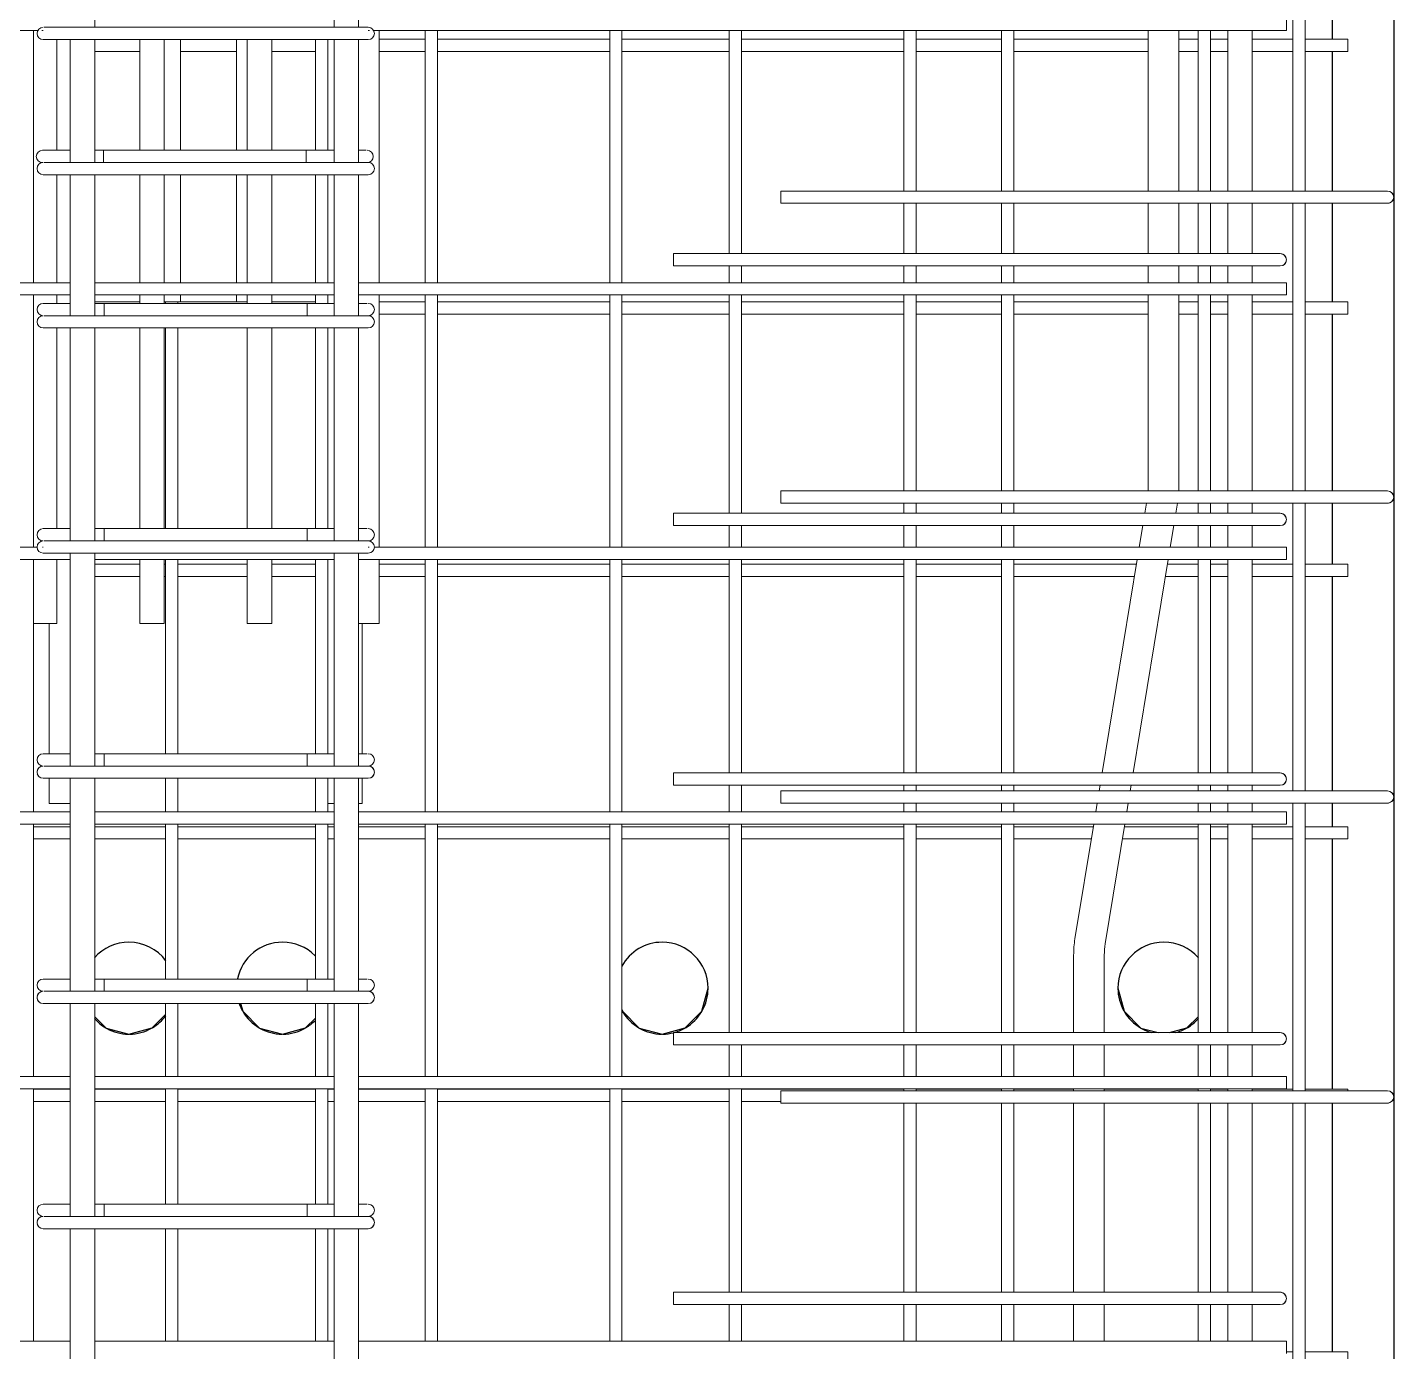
# Model space of a CAD drawing. Header units: millimetres. Extents: x 12983 to 23528, y -2876 to 5855.
# Drawn here: x 17398 to 18290, y -482 to 382 of the extents above; entities that cross this region are included whole.
import ezdxf

# ---------------------------------------------------------------- set-up
doc = ezdxf.new("R2010")
doc.units = ezdxf.units.MM
doc.layers.add('A-WALL', color=113, linetype='Continuous', lineweight=25)
doc.layers.add('S-RBAR', color=171, linetype='Continuous', lineweight=18)

msp = doc.modelspace()

# ---------------------------------------------------------------- linework, layer by layer
at = {"layer": 'A-WALL'}
for p, q in [((18290.0695, 620), (18290.0695, -645)), ((18250.0695, 374.44828), (18250.0695, 463.2)), ((18250.0695, 275.4), (18250.0695, 366.44828)), ((18250.0695, 203.10345), (18250.0695, 267.4)), ((18250.0695, 79.6), (18250.0695, 195.10345)), ((18250.0695, 31.75862), (18250.0695, 71.6)), ((18250.0695, -116.2), (18250.0695, 23.75862)), ((18250.0695, -139.58621), (18250.0695, -124.2)), ((18250.0695, -310.93103), (18250.0695, -147.58621)), ((18250.0695, -482.27586), (18250.0695, -320))]:
    msp.add_line(p, q, dxfattribs=at)
at = {"layer": 'A-WALL', "flags": 128}
for points in [[(17812.5695, -275), (17827.604, -270.96081), (17838.59003, -259.93091), (17842.5695, -245)], [(18110.0695, -245), (18114.10869, -260.03451), (18125.13859, -271.02053), (18136.30433, -273.99649)], [(17537.47183, -255), (17538.8244, -260.03451), (17549.8543, -271.02053), (17564.78521, -275)], [(17442.22635, -263.63778), (17449.63859, -271.02053), (17464.5695, -275)], [(17464.5695, -275), (17479.604, -270.96081), (17488.41506, -262.11456)], [(17564.78521, -275), (17579.81972, -270.96081), (17586.27765, -264.47709)], [(17786.33309, -259.00868), (17786.60869, -260.03451), (17797.63859, -271.02053), (17812.5695, -275)], [(18143.80473, -273.99649), (18155.104, -270.96081), (18162.44397, -263.59153)]]:
    msp.add_lwpolyline(points, dxfattribs=at)
at = {"layer": 'A-WALL'}
for centre, start, end in [((17464.5695, -245), 90, 138.55509725), ((17464.5695, -245), 36.71789587, 90), ((17564.78521, -245), 90, 168.40889008), ((17564.78521, -245), 45, 90), ((17812.5695, -245), 90, 151.27951249), ((17812.5695, -245), 0, 90), ((18140.0695, -245), 90, 180), ((18140.0695, -245), 41.34634632, 90), ((17812.5695, -245), 330.71898335, 359.57221129), ((18140.0695, -245), 180.42457698, 209.72326815), ((17564.78521, -245), 199.63433908, 209.72326815), ((17464.5695, -245), 221.44490275, 239.62313313), ((17464.5695, -245), 300.81202935, 323.28210413), ((17564.78521, -245), 210.81300667, 239.62313313), ((17564.78521, -245), 300.81202935, 315), ((17812.5695, -245), 208.72048751, 209.72326815), ((17812.5695, -245), 210.81300667, 239.62313313), ((17812.5695, -245), 300.81202935, 329.6241405), ((18140.0695, -245), 210.81300667, 239.62313313), ((18140.0695, -245), 300.81202935, 318.65365368), ((17464.5695, -245), 241.01713814, 269.26797703), ((17464.5695, -245), 270.72093746, 299.42390155), ((17564.78521, -245), 241.01713814, 269.26797703), ((17564.78521, -245), 270.72093746, 299.42390155), ((17812.5695, -245), 241.01713814, 269.26797703), ((17812.5695, -245), 270.72093746, 284.48888739), ((17812.5695, -245), 285, 299.42390155), ((18140.0695, -245), 241.01713814, 255), ((18140.0695, -245), 285, 299.42390155)]:
    msp.add_arc(centre, 30, start, end, dxfattribs=at)
at = {"layer": 'S-RBAR'}
for p, q in [((17442.22635, 382.25), (17442.22635, 462.5)), ((17598.44207, 382.25), (17598.44207, 462.5)), ((17614.44207, 382.25), (17614.44207, 462.5)), ((18224.2878, 275.4), (18224.2878, 463.2)), ((18232.2878, 275.4), (18232.2878, 463.2)), ((18220.0695, 380.24138), (18220.0695, 388.24138)), ((16204.63777, 380.24138), (17405.43944, 380.24138)), ((17402.22221, 215.51724), (17402.22221, 380.24138)), ((17407.78072, 380.24138), (17408.5695, 380.24138)), ((17408.5695, 382.25), (17408.65293, 382.25)), ((17409.25098, 382.25), (17414.42736, 382.25)), ((17414.42736, 382.25), (17428.5695, 382.25)), ((17600.78521, 382.25), (17428.5695, 382.25)), ((17600.78521, 382.25), (17620.78521, 382.25)), ((17620.78521, 380.24138), (17621.57399, 380.24138)), ((17623.91527, 380.24138), (18220.0695, 380.24138)), ((17627.78521, 380.24138), (17627.78521, 215.51724)), ((17658.00825, 215.51724), (17658.00825, 380.24138)), ((17666.00825, 215.51724), (17666.00825, 380.24138)), ((17778.33309, 215.51724), (17778.33309, 380.24138)), ((17786.33309, 215.51724), (17786.33309, 380.24138)), ((17856.35143, 234.50527), (17856.35143, 380.24138)), ((17864.35143, 234.50527), (17864.35143, 380.24138)), ((17970.38853, 275.4), (17970.38853, 380.24138)), ((17978.38853, 275.4), (17978.38853, 380.24138)), ((18034.06962, 275.4), (18034.06962, 380.24138)), ((18042.06962, 275.4), (18042.06962, 380.24138)), ((18129.79606, 275.4), (18129.79606, 380.24138)), ((18149.79606, 275.4), (18149.79606, 380.24138)), ((18162.44397, 275.4), (18162.44397, 380.24138)), ((18170.44397, 275.4), (18170.44397, 380.24138)), ((18181.81531, 275.4), (18181.81531, 380.24138)), ((18197.81531, 275.4), (18197.81531, 380.24138)), ((17408.5695, 374.25), (17413.30089, 374.25)), ((17413.19598, 374.25), (17415.77673, 374.25)), ((17415.6517, 374.25), (17428.5695, 374.25)), ((17417.5695, 374.25), (17417.5695, 302)), ((17426.22635, 294), (17426.22635, 374.25)), ((17600.78521, 374.25), (17428.5695, 374.25)), ((17442.22635, 294), (17442.22635, 374.25)), ((17442.22635, 366.44828), (17471.6414, 366.44828)), ((17471.6414, 374.25), (17471.6414, 302)), ((17487.6414, 374.25), (17487.6414, 302)), ((17498.14346, 374.25), (17498.14346, 302)), ((17498.14346, 366.44828), (17534.67397, 366.44828)), ((17534.67397, 374.25), (17534.67397, 302)), ((17541.71331, 374.25), (17541.71331, 302)), ((17557.71331, 374.25), (17557.71331, 302)), ((17557.71331, 366.44828), (17586.27765, 366.44828)), ((17586.27765, 302), (17586.27765, 374.25)), ((17594.27765, 302), (17594.27765, 374.25)), ((17598.44207, 294), (17598.44207, 374.25)), ((17600.78521, 374.25), (17620.78521, 374.25)), ((17614.44207, 294), (17614.44207, 374.25)), ((17627.78521, 374.44828), (17658.00825, 374.44828)), ((17627.78521, 366.44828), (17658.00825, 366.44828)), ((17666.00825, 374.44828), (17778.33309, 374.44828)), ((17666.00825, 366.44828), (17778.33309, 366.44828)), ((17786.33309, 374.44828), (17856.35143, 374.44828)), ((17786.33309, 366.44828), (17856.35143, 366.44828)), ((17864.35143, 374.44828), (17970.38853, 374.44828)), ((17864.35143, 366.44828), (17970.38853, 366.44828)), ((17978.38853, 374.44828), (18034.06962, 374.44828)), ((17978.38853, 366.44828), (18034.06962, 366.44828)), ((18042.06962, 374.44828), (18129.79606, 374.44828)), ((18042.06962, 366.44828), (18129.79606, 366.44828)), ((18149.79606, 374.44828), (18162.44397, 374.44828)), ((18149.79606, 366.44828), (18162.44397, 366.44828)), ((18170.44397, 374.44828), (18181.81531, 374.44828)), ((18170.44397, 366.44828), (18181.81531, 366.44828)), ((18197.81531, 374.44828), (18224.2878, 374.44828)), ((18197.81531, 366.44828), (18224.2878, 366.44828)), ((18232.2878, 374.44828), (18260.0695, 374.44828)), ((18232.2878, 366.44828), (18260.0695, 366.44828)), ((18260.0695, 366.44828), (18260.0695, 374.44828)), ((17408.0695, 302), (17413.92736, 302)), ((17426.22635, 302), (17413.92736, 302)), ((17447.86849, 302), (17442.22635, 302)), ((17447.86849, 302), (17447.86849, 294)), ((17447.86849, 302), (17580.27051, 302)), ((17598.44207, 302), (17580.27051, 302)), ((17580.27051, 302), (17580.27051, 294)), ((17614.5374, 302), (17619.38801, 302)), ((17408.0695, 294), (17408.23561, 294)), ((17408.5695, 294), (17408.65293, 294)), ((17408.5695, 286), (17413.30089, 286)), ((17409.25098, 294), (17414.42736, 294)), ((17413.19598, 286), (17415.77673, 286)), ((17414.42736, 294), (17428.5695, 294)), ((17415.6517, 286), (17428.5695, 286)), ((17417.5695, 286), (17417.5695, 215.51724)), ((17426.22635, 194), (17426.22635, 286)), ((17600.78521, 294), (17428.5695, 294)), ((17600.78521, 286), (17428.5695, 286)), ((17442.22635, 194), (17442.22635, 286)), ((17471.6414, 286), (17471.6414, 215.51724)), ((17487.6414, 286), (17487.6414, 215.51724)), ((17498.14346, 286), (17498.14346, 215.51724)), ((17534.67397, 286), (17534.67397, 215.51724)), ((17541.71331, 286), (17541.71331, 215.51724)), ((17557.71331, 286), (17557.71331, 215.51724)), ((17586.27765, 215.51724), (17586.27765, 286)), ((17594.27765, 215.51724), (17594.27765, 286)), ((17598.44207, 194), (17598.44207, 286)), ((17600.78521, 294), (17620.78521, 294)), ((17600.78521, 286), (17620.78521, 286)), ((17614.44207, 194), (17614.44207, 286)), ((17890.07154, 275.4), (18266.07154, 275.4)), ((17890.07154, 267.4), (17890.07154, 275.4)), ((18286.07154, 275.4), (18266.07154, 275.4)), ((17890.07154, 267.4), (18266.07154, 267.4)), ((17970.38853, 234.50527), (17970.38853, 267.4)), ((17978.38853, 234.50527), (17978.38853, 267.4)), ((18034.06962, 234.50527), (18034.06962, 267.4)), ((18042.06962, 234.50527), (18042.06962, 267.4)), ((18129.79606, 234.50527), (18129.79606, 267.4)), ((18149.79606, 234.50527), (18149.79606, 267.4)), ((18162.44397, 234.50527), (18162.44397, 267.4)), ((18170.44397, 234.50527), (18170.44397, 267.4)), ((18181.81531, 234.50527), (18181.81531, 267.4)), ((18197.81531, 234.50527), (18197.81531, 267.4)), ((18224.2878, 79.6), (18224.2878, 267.4)), ((18232.2878, 79.6), (18232.2878, 267.4)), ((18286.07154, 267.4), (18266.07154, 267.4)), ((18180.0695, 234.50527), (17820.0695, 234.50527)), ((17820.0695, 234.50527), (17820.0695, 226.50527)), ((18180.0695, 234.50527), (18216.0695, 234.50527)), ((18180.0695, 226.50527), (17820.0695, 226.50527)), ((17856.35143, 215.51724), (17856.35143, 226.50527)), ((17864.35143, 215.51724), (17864.35143, 226.50527)), ((17970.38853, 215.51724), (17970.38853, 226.50527)), ((17978.38853, 215.51724), (17978.38853, 226.50527)), ((18034.06962, 215.51724), (18034.06962, 226.50527)), ((18042.06962, 215.51724), (18042.06962, 226.50527)), ((18129.79606, 215.51724), (18129.79606, 226.50527)), ((18149.79606, 215.51724), (18149.79606, 226.50527)), ((18162.44397, 215.51724), (18162.44397, 226.50527)), ((18170.44397, 215.51724), (18170.44397, 226.50527)), ((18180.0695, 226.50527), (18216.0695, 226.50527)), ((18181.81531, 215.51724), (18181.81531, 226.50527)), ((18197.81531, 215.51724), (18197.81531, 226.50527)), ((16204.63777, 215.51724), (17426.22635, 215.51724)), ((17442.22635, 215.51724), (17598.44207, 215.51724)), ((17614.44207, 215.51724), (18220.0695, 215.51724)), ((18220.0695, 207.51724), (18220.0695, 215.51724)), ((16204.63777, 207.51724), (17426.22635, 207.51724)), ((17402.22221, 42.7931), (17402.22221, 207.51724)), ((17417.5695, 207.51724), (17417.5695, 202)), ((17442.22635, 207.51724), (17598.44207, 207.51724)), ((17471.6414, 207.51724), (17471.6414, 202)), ((17487.6414, 207.51724), (17487.6414, 202)), ((17498.14346, 207.51724), (17498.14346, 203)), ((17534.67397, 207.51724), (17534.67397, 203)), ((17541.71331, 207.51724), (17541.71331, 202)), ((17557.71331, 207.51724), (17557.71331, 202)), ((17586.27765, 202), (17586.27765, 207.51724)), ((17594.27765, 202), (17594.27765, 207.51724)), ((17614.44207, 207.51724), (18220.0695, 207.51724)), ((17627.78521, 207.51724), (17627.78521, 42.7931)), ((17658.00825, 42.7931), (17658.00825, 207.51724)), ((17666.00825, 42.7931), (17666.00825, 207.51724)), ((17778.33309, 42.7931), (17778.33309, 207.51724)), ((17786.33309, 42.7931), (17786.33309, 207.51724)), ((17856.35143, 65.00468), (17856.35143, 207.51724)), ((17864.35143, 65.00468), (17864.35143, 207.51724)), ((17970.38853, 79.6), (17970.38853, 207.51724)), ((17978.38853, 79.6), (17978.38853, 207.51724)), ((18034.06962, 79.6), (18034.06962, 207.51724)), ((18042.06962, 79.6), (18042.06962, 207.51724)), ((18129.79606, 82.30043), (18129.79606, 207.51724)), ((18149.79606, 82.30043), (18149.79606, 207.51724)), ((18162.44397, 79.6), (18162.44397, 207.51724)), ((18170.44397, 79.6), (18170.44397, 207.51724)), ((18181.81531, 79.6), (18181.81531, 207.51724)), ((18197.81531, 79.6), (18197.81531, 207.51724)), ((17408.5695, 202), (17414.42736, 202)), ((17426.22635, 202), (17414.42736, 202)), ((17442.22635, 203.10345), (17471.6414, 203.10345)), ((17448.36849, 202), (17442.22635, 202)), ((17448.36849, 202), (17448.36849, 194)), ((17448.36849, 202), (17580.98622, 202)), ((17487.6414, 203), (17498.14346, 203)), ((17488.41506, 202), (17488.41506, 203)), ((17496.41506, 202), (17496.41506, 203)), ((17498.14346, 203.10345), (17534.67397, 203.10345)), ((17534.67397, 203), (17541.71331, 203)), ((17557.71331, 203.10345), (17586.27765, 203.10345)), ((17598.44207, 202), (17580.98622, 202)), ((17580.98622, 202), (17580.98622, 194)), ((17614.92735, 202), (17614.44207, 202)), ((17614.92735, 202), (17620.10373, 202)), ((17627.78521, 203.10345), (17658.00825, 203.10345)), ((17666.00825, 203.10345), (17778.33309, 203.10345)), ((17786.33309, 203.10345), (17856.35143, 203.10345)), ((17864.35143, 203.10345), (17970.38853, 203.10345)), ((17978.38853, 203.10345), (18034.06962, 203.10345)), ((18042.06962, 203.10345), (18129.79606, 203.10345)), ((18149.79606, 203.10345), (18162.44397, 203.10345)), ((18170.44397, 203.10345), (18181.81531, 203.10345)), ((18197.81531, 203.10345), (18224.2878, 203.10345)), ((18232.2878, 203.10345), (18260.0695, 203.10345)), ((18260.0695, 195.10345), (18260.0695, 203.10345)), ((17408.5695, 194), (17408.65293, 194)), ((17409.25098, 194), (17414.42736, 194)), ((17414.42736, 194), (17428.5695, 194)), ((17600.78521, 194), (17428.5695, 194)), ((17600.78521, 194), (17620.78521, 194)), ((17627.78521, 195.10345), (17658.00825, 195.10345)), ((17666.00825, 195.10345), (17778.33309, 195.10345)), ((17786.33309, 195.10345), (17856.35143, 195.10345)), ((17864.35143, 195.10345), (17970.38853, 195.10345)), ((17978.38853, 195.10345), (18034.06962, 195.10345)), ((18042.06962, 195.10345), (18129.79606, 195.10345)), ((18149.79606, 195.10345), (18162.44397, 195.10345)), ((18170.44397, 195.10345), (18181.81531, 195.10345)), ((18197.81531, 195.10345), (18224.2878, 195.10345)), ((18232.2878, 195.10345), (18260.0695, 195.10345)), ((17408.5695, 186), (17413.30089, 186)), ((17413.19598, 186), (17415.77673, 186)), ((17415.6517, 186), (17428.5695, 186)), ((17417.5695, 186), (17417.5695, 55)), ((17426.22635, 47), (17426.22635, 186)), ((17600.78521, 186), (17428.5695, 186)), ((17442.22635, 47), (17442.22635, 186)), ((17471.6414, 186), (17471.6414, 55)), ((17487.6414, 186), (17487.6414, 55)), ((17488.41506, 55), (17488.41506, 186)), ((17496.41506, 55), (17496.41506, 186)), ((17541.71331, 186), (17541.71331, 55)), ((17557.71331, 186), (17557.71331, 55)), ((17586.27765, 55), (17586.27765, 186)), ((17594.27765, 55), (17594.27765, 186)), ((17598.44207, 47), (17598.44207, 186)), ((17600.78521, 186), (17620.78521, 186)), ((17614.44207, 47), (17614.44207, 186)), ((17890.07154, 79.6), (18266.07154, 79.6)), ((17890.07154, 71.6), (17890.07154, 79.6)), ((17890.07154, 71.6), (18266.07154, 71.6)), ((17970.38853, 65.00468), (17970.38853, 71.6)), ((17978.38853, 65.00468), (17978.38853, 71.6)), ((18034.06962, 65.00468), (18034.06962, 71.6)), ((18042.06962, 65.00468), (18042.06962, 71.6)), ((18127.56228, 65.00468), (18128.64287, 71.6)), ((18147.82895, 65.00468), (18148.90954, 71.6)), ((18162.44397, 65.00468), (18162.44397, 71.6)), ((18170.44397, 65.00468), (18170.44397, 71.6)), ((18181.81531, 65.00468), (18181.81531, 71.6)), ((18197.81531, 65.00468), (18197.81531, 71.6)), ((18224.2878, -116.2), (18224.2878, 71.6)), ((18232.2878, -116.2), (18232.2878, 71.6)), ((18286.07154, 79.6), (18266.07154, 79.6)), ((18286.07154, 71.6), (18266.07154, 71.6)), ((18180.0695, 65.00468), (17820.0695, 65.00468)), ((17820.0695, 65.00468), (17820.0695, 57.00468)), ((18180.0695, 65.00468), (18216.0695, 65.00468)), ((17408.5695, 55), (17414.42736, 55)), ((17426.22635, 55), (17414.42736, 55)), ((17448.36849, 55), (17442.22635, 55)), ((17448.36849, 55), (17448.36849, 47)), ((17448.36849, 55), (17580.98622, 55)), ((17598.44207, 55), (17580.98622, 55)), ((17580.98622, 55), (17580.98622, 47)), ((17614.92735, 55), (17614.44207, 55)), ((17614.92735, 55), (17620.10373, 55)), ((18180.0695, 57.00468), (17820.0695, 57.00468)), ((17856.35143, 42.7931), (17856.35143, 57.00468)), ((17864.35143, 42.7931), (17864.35143, 57.00468)), ((17970.38853, 42.7931), (17970.38853, 57.00468)), ((17978.38853, 42.7931), (17978.38853, 57.00468)), ((18034.06962, 42.7931), (18034.06962, 57.00468)), ((18042.06962, 42.7931), (18042.06962, 57.00468)), ((18123.92308, 42.7931), (18126.25154, 57.00468)), ((18144.18974, 42.7931), (18146.5182, 57.00468)), ((18162.44397, 42.7931), (18162.44397, 57.00468)), ((18170.44397, 42.7931), (18170.44397, 57.00468)), ((18180.0695, 57.00468), (18216.0695, 57.00468)), ((18181.81531, 42.7931), (18181.81531, 57.00468)), ((18197.81531, 42.7931), (18197.81531, 57.00468)), ((17408.5695, 47), (17408.65293, 47)), ((17409.25098, 47), (17414.42736, 47)), ((17414.42736, 47), (17428.5695, 47)), ((17600.78521, 47), (17428.5695, 47)), ((17600.78521, 47), (17620.78521, 47)), ((16204.63777, 42.7931), (17404.29691, 42.7931)), ((17408.07013, 42.7931), (17408.5695, 42.7931)), ((17408.5695, 39), (17413.30089, 39)), ((17413.19598, 39), (17415.77673, 39)), ((17415.6517, 39), (17428.5695, 39)), ((17426.22635, -100), (17426.22635, 39)), ((17600.78521, 39), (17428.5695, 39)), ((17442.22635, -100), (17442.22635, 39)), ((17598.44207, -100), (17598.44207, 39)), ((17600.78521, 39), (17620.78521, 39)), ((17614.44207, -100), (17614.44207, 39)), ((17620.78521, 42.7931), (17621.28458, 42.7931)), ((17624.75797, 42.7931), (18220.0695, 42.7931)), ((18220.0695, 34.7931), (18220.0695, 42.7931)), ((16204.63777, 34.7931), (17426.22635, 34.7931)), ((17402.22221, -129.93103), (17402.22221, 34.7931)), ((17417.5695, 34.7931), (17417.5695, -7)), ((17442.22635, 34.7931), (17598.44207, 34.7931)), ((17442.22635, 31.75862), (17471.6414, 31.75862)), ((17471.6414, 34.7931), (17471.6414, -7)), ((17487.6414, 34.7931), (17487.6414, -7)), ((17487.6414, 31.75862), (17488.41506, 31.75862)), ((17488.41506, -92), (17488.41506, 34.7931)), ((17496.41506, -92), (17496.41506, 34.7931)), ((17496.41506, 31.75862), (17541.71331, 31.75862)), ((17541.71331, 34.7931), (17541.71331, -7)), ((17557.71331, 34.7931), (17557.71331, -7)), ((17557.71331, 31.75862), (17586.27765, 31.75862)), ((17586.27765, -92), (17586.27765, 34.7931)), ((17594.27765, -92), (17594.27765, 34.7931)), ((17614.44207, 34.7931), (18220.0695, 34.7931)), ((17627.78521, 34.7931), (17627.78521, -7)), ((17627.78521, 31.75862), (17658.00825, 31.75862)), ((17658.00825, -129.93103), (17658.00825, 34.7931)), ((17666.00825, -129.93103), (17666.00825, 34.7931)), ((17666.00825, 31.75862), (17778.33309, 31.75862)), ((17778.33309, -129.93103), (17778.33309, 34.7931)), ((17786.33309, -129.93103), (17786.33309, 34.7931)), ((17786.33309, 31.75862), (17856.35143, 31.75862)), ((17856.35143, -104.4959), (17856.35143, 34.7931)), ((17864.35143, -104.4959), (17864.35143, 34.7931)), ((17864.35143, 31.75862), (17970.38853, 31.75862)), ((17970.38853, -104.4959), (17970.38853, 34.7931)), ((17978.38853, -104.4959), (17978.38853, 34.7931)), ((17978.38853, 31.75862), (18034.06962, 31.75862)), ((18034.06962, -104.4959), (18034.06962, 34.7931)), ((18042.06962, -104.4959), (18042.06962, 34.7931)), ((18042.06962, 31.75862), (18122.11516, 31.75862)), ((18099.79087, -104.4959), (18122.61234, 34.7931)), ((18120.05753, -104.4959), (18142.879, 34.7931)), ((18142.38183, 31.75862), (18162.44397, 31.75862)), ((18162.44397, -104.4959), (18162.44397, 34.7931)), ((18170.44397, -104.4959), (18170.44397, 34.7931)), ((18170.44397, 31.75862), (18181.81531, 31.75862)), ((18181.81531, -104.4959), (18181.81531, 34.7931)), ((18197.81531, -104.4959), (18197.81531, 34.7931)), ((18197.81531, 31.75862), (18224.2878, 31.75862)), ((18232.2878, 31.75862), (18260.0695, 31.75862)), ((18260.0695, 23.75862), (18260.0695, 31.75862)), ((17442.22635, 23.75862), (17471.6414, 23.75862)), ((17487.6414, 23.75862), (17488.41506, 23.75862)), ((17496.41506, 23.75862), (17541.71331, 23.75862)), ((17557.71331, 23.75862), (17586.27765, 23.75862)), ((17627.78521, 23.75862), (17658.00825, 23.75862)), ((17666.00825, 23.75862), (17778.33309, 23.75862)), ((17786.33309, 23.75862), (17856.35143, 23.75862)), ((17864.35143, 23.75862), (17970.38853, 23.75862)), ((17978.38853, 23.75862), (18034.06962, 23.75862)), ((18042.06962, 23.75862), (18120.80442, 23.75862)), ((18141.07108, 23.75862), (18162.44397, 23.75862)), ((18170.44397, 23.75862), (18181.81531, 23.75862)), ((18197.81531, 23.75862), (18224.2878, 23.75862)), ((18232.2878, 23.75862), (18260.0695, 23.75862)), ((17402.22221, -7), (17417.5695, -7)), ((17412.5695, -7), (17412.5695, -92)), ((17471.6414, -7), (17487.6414, -7)), ((17541.71331, -7), (17557.71331, -7)), ((17614.44207, -7), (17627.78521, -7)), ((17616.78521, -7), (17616.78521, -92)), ((17408.5695, -92), (17414.42736, -92)), ((17426.22635, -92), (17414.42736, -92)), ((17448.36849, -92), (17442.22635, -92)), ((17448.36849, -92), (17448.36849, -100)), ((17448.36849, -92), (17580.98622, -92)), ((17598.44207, -92), (17580.98622, -92)), ((17580.98622, -92), (17580.98622, -100)), ((17614.92735, -92), (17614.44207, -92)), ((17614.92735, -92), (17620.10373, -92)), ((17408.5695, -100), (17408.65293, -100)), ((17409.25098, -100), (17414.42736, -100)), ((17414.42736, -100), (17428.5695, -100)), ((17600.78521, -100), (17428.5695, -100)), ((17600.78521, -100), (17620.78521, -100)), ((18180.0695, -104.4959), (17820.0695, -104.4959)), ((17820.0695, -104.4959), (17820.0695, -112.4959)), ((18180.0695, -104.4959), (18216.0695, -104.4959)), ((17408.5695, -108), (17413.30089, -108)), ((17412.5695, -108), (17412.5695, -124.5)), ((17413.19598, -108), (17415.77673, -108)), ((17415.6517, -108), (17428.5695, -108)), ((17426.22635, -247), (17426.22635, -108)), ((17600.78521, -108), (17428.5695, -108)), ((17442.22635, -247), (17442.22635, -108)), ((17488.41506, -129.93103), (17488.41506, -108)), ((17496.41506, -129.93103), (17496.41506, -108)), ((17586.27765, -129.93103), (17586.27765, -108)), ((17594.27765, -129.93103), (17594.27765, -108)), ((17598.44207, -247), (17598.44207, -108)), ((17600.78521, -108), (17620.78521, -108)), ((17614.44207, -247), (17614.44207, -108)), ((17616.78521, -108), (17616.78521, -124.5)), ((18180.0695, -112.4959), (17820.0695, -112.4959)), ((17856.35143, -129.93103), (17856.35143, -112.4959)), ((17864.35143, -129.93103), (17864.35143, -112.4959)), ((17970.38853, -116.2), (17970.38853, -112.4959)), ((17978.38853, -116.2), (17978.38853, -112.4959)), ((18034.06962, -116.2), (18034.06962, -112.4959)), ((18042.06962, -116.2), (18042.06962, -112.4959)), ((18097.87324, -116.2), (18098.48013, -112.4959)), ((18118.1399, -116.2), (18118.74679, -112.4959)), ((18162.44397, -116.2), (18162.44397, -112.4959)), ((18170.44397, -116.2), (18170.44397, -112.4959)), ((18180.0695, -112.4959), (18216.0695, -112.4959)), ((18181.81531, -116.2), (18181.81531, -112.4959)), ((18197.81531, -116.2), (18197.81531, -112.4959)), ((17412.5695, -124.5), (17426.22635, -124.5)), ((17594.27765, -124.5), (17598.44207, -124.5)), ((17614.44207, -124.5), (17616.78521, -124.5)), ((17890.07154, -116.2), (18266.07154, -116.2)), ((17890.07154, -124.2), (17890.07154, -116.2)), ((17890.07154, -124.2), (18266.07154, -124.2)), ((17970.38853, -129.93103), (17970.38853, -124.2)), ((17978.38853, -129.93103), (17978.38853, -124.2)), ((18034.06962, -129.93103), (18034.06962, -124.2)), ((18042.06962, -129.93103), (18042.06962, -124.2)), ((18095.62351, -129.93103), (18096.5625, -124.2)), ((18115.89018, -129.93103), (18116.82916, -124.2)), ((18162.44397, -129.93103), (18162.44397, -124.2)), ((18170.44397, -129.93103), (18170.44397, -124.2)), ((18181.81531, -129.93103), (18181.81531, -124.2)), ((18197.81531, -129.93103), (18197.81531, -124.2)), ((18224.2878, -311.90386), (18224.2878, -124.2)), ((18232.2878, -311.90386), (18232.2878, -124.2)), ((18286.07154, -116.2), (18266.07154, -116.2)), ((18286.07154, -124.2), (18266.07154, -124.2)), ((16204.63777, -129.93103), (17426.22635, -129.93103)), ((17442.22635, -129.93103), (17598.44207, -129.93103)), ((17614.44207, -129.93103), (18220.0695, -129.93103)), ((18220.0695, -137.93103), (18220.0695, -129.93103)), ((16204.63777, -137.93103), (17426.22635, -137.93103)), ((17402.22221, -302.65517), (17402.22221, -137.93103)), ((17402.22221, -139.58621), (17426.22635, -139.58621)), ((17442.22635, -137.93103), (17598.44207, -137.93103)), ((17442.22635, -139.58621), (17488.41506, -139.58621)), ((17488.41506, -239), (17488.41506, -137.93103)), ((17496.41506, -239), (17496.41506, -137.93103)), ((17496.41506, -139.58621), (17586.27765, -139.58621)), ((17586.27765, -239), (17586.27765, -137.93103)), ((17594.27765, -239), (17594.27765, -137.93103)), ((17594.27765, -139.58621), (17598.44207, -139.58621)), ((17614.44207, -137.93103), (18220.0695, -137.93103)), ((17614.44207, -139.58621), (17658.00825, -139.58621)), ((17658.00825, -302.65517), (17658.00825, -137.93103)), ((17666.00825, -302.65517), (17666.00825, -137.93103)), ((17666.00825, -139.58621), (17778.33309, -139.58621)), ((17778.33309, -302.65517), (17778.33309, -137.93103)), ((17786.33309, -302.65517), (17786.33309, -137.93103)), ((17786.33309, -139.58621), (17856.35143, -139.58621)), ((17856.35143, -273.99649), (17856.35143, -137.93103)), ((17864.35143, -273.99649), (17864.35143, -137.93103)), ((17864.35143, -139.58621), (17970.38853, -139.58621)), ((17970.38853, -273.99649), (17970.38853, -137.93103)), ((17978.38853, -273.99649), (17978.38853, -137.93103)), ((17978.38853, -139.58621), (18034.06962, -139.58621)), ((18034.06962, -273.99649), (18034.06962, -137.93103)), ((18042.06962, -273.99649), (18042.06962, -137.93103)), ((18042.06962, -139.58621), (18094.04158, -139.58621)), ((18082.04004, -212.83663), (18094.31277, -137.93103)), ((18101.77689, -216.07036), (18114.57944, -137.93103)), ((18114.30825, -139.58621), (18162.44397, -139.58621)), ((18162.44397, -273.99649), (18162.44397, -137.93103)), ((18170.44397, -273.99649), (18170.44397, -137.93103)), ((18170.44397, -139.58621), (18181.81531, -139.58621)), ((18181.81531, -273.99649), (18181.81531, -137.93103)), ((18197.81531, -273.99649), (18197.81531, -137.93103)), ((18197.81531, -139.58621), (18224.2878, -139.58621)), ((18232.2878, -139.58621), (18260.0695, -139.58621)), ((18260.0695, -147.58621), (18260.0695, -139.58621)), ((17402.22221, -147.58621), (17426.22635, -147.58621)), ((17442.22635, -147.58621), (17488.41506, -147.58621)), ((17496.41506, -147.58621), (17586.27765, -147.58621)), ((17594.27765, -147.58621), (17598.44207, -147.58621)), ((17614.44207, -147.58621), (17658.00825, -147.58621)), ((17666.00825, -147.58621), (17778.33309, -147.58621)), ((17786.33309, -147.58621), (17856.35143, -147.58621)), ((17864.35143, -147.58621), (17970.38853, -147.58621)), ((17978.38853, -147.58621), (18034.06962, -147.58621)), ((18042.06962, -147.58621), (18092.73084, -147.58621)), ((18112.99751, -147.58621), (18162.44397, -147.58621)), ((18170.44397, -147.58621), (18181.81531, -147.58621)), ((18197.81531, -147.58621), (18224.2878, -147.58621)), ((18232.2878, -147.58621), (18260.0695, -147.58621)), ((18081.18478, -273.99649), (18081.18478, -223.34627)), ((18101.18478, -273.99649), (18101.18478, -223.34627)), ((17408.5695, -239), (17414.42736, -239)), ((17426.22635, -239), (17414.42736, -239)), ((17448.36849, -239), (17442.22635, -239)), ((17448.36849, -239), (17448.36849, -247)), ((17448.36849, -239), (17580.98622, -239)), ((17598.44207, -239), (17580.98622, -239)), ((17580.98622, -239), (17580.98622, -247)), ((17614.92735, -239), (17614.44207, -239)), ((17614.92735, -239), (17620.10373, -239)), ((17408.5695, -247), (17408.65293, -247)), ((17409.25098, -247), (17414.42736, -247)), ((17414.42736, -247), (17428.5695, -247)), ((17600.78521, -247), (17428.5695, -247)), ((17600.78521, -247), (17620.78521, -247)), ((17408.5695, -255), (17413.30089, -255)), ((17413.19598, -255), (17415.77673, -255)), ((17415.6517, -255), (17428.5695, -255)), ((17426.22635, -394), (17426.22635, -255)), ((17600.78521, -255), (17428.5695, -255)), ((17442.22635, -394), (17442.22635, -255)), ((17488.41506, -302.65517), (17488.41506, -255)), ((17496.41506, -302.65517), (17496.41506, -255)), ((17586.27765, -302.65517), (17586.27765, -255)), ((17594.27765, -302.65517), (17594.27765, -255)), ((17598.44207, -394), (17598.44207, -255)), ((17600.78521, -255), (17620.78521, -255)), ((17614.44207, -394), (17614.44207, -255)), ((18180.0695, -273.99649), (17820.0695, -273.99649)), ((17820.0695, -273.99649), (17820.0695, -281.99649)), ((18180.0695, -273.99649), (18216.0695, -273.99649)), ((18180.0695, -281.99649), (17820.0695, -281.99649)), ((17856.35143, -302.65517), (17856.35143, -281.99649)), ((17864.35143, -302.65517), (17864.35143, -281.99649)), ((17970.38853, -302.65517), (17970.38853, -281.99649)), ((17978.38853, -302.65517), (17978.38853, -281.99649)), ((18034.06962, -302.65517), (18034.06962, -281.99649)), ((18042.06962, -302.65517), (18042.06962, -281.99649)), ((18081.18478, -302.65517), (18081.18478, -281.99649)), ((18101.18478, -302.65517), (18101.18478, -281.99649)), ((18162.44397, -302.65517), (18162.44397, -281.99649)), ((18170.44397, -302.65517), (18170.44397, -281.99649)), ((18180.0695, -281.99649), (18216.0695, -281.99649)), ((18181.81531, -302.65517), (18181.81531, -281.99649)), ((18197.81531, -302.65517), (18197.81531, -281.99649)), ((16204.63777, -302.65517), (17426.22635, -302.65517)), ((17442.22635, -302.65517), (17598.44207, -302.65517)), ((17614.44207, -302.65517), (18220.0695, -302.65517)), ((18220.0695, -310.65517), (18220.0695, -302.65517)), ((16204.63777, -310.65517), (17426.22635, -310.65517)), ((17402.22221, -475.37931), (17402.22221, -310.65517)), ((17402.22221, -310.93103), (17426.22635, -310.93103)), ((17442.22635, -310.65517), (17598.44207, -310.65517)), ((17442.22635, -310.93103), (17488.41506, -310.93103)), ((17488.41506, -386), (17488.41506, -310.65517)), ((17496.41506, -386), (17496.41506, -310.65517)), ((17496.41506, -310.93103), (17586.27765, -310.93103)), ((17586.27765, -386), (17586.27765, -310.65517)), ((17594.27765, -386), (17594.27765, -310.65517)), ((17594.27765, -310.93103), (17598.44207, -310.93103)), ((17614.44207, -310.65517), (18220.0695, -310.65517)), ((17614.44207, -310.93103), (17658.00825, -310.93103)), ((17658.00825, -475.37931), (17658.00825, -310.65517)), ((17666.00825, -475.37931), (17666.00825, -310.65517)), ((17666.00825, -310.93103), (17778.33309, -310.93103)), ((17778.33309, -475.37931), (17778.33309, -310.65517)), ((17786.33309, -475.37931), (17786.33309, -310.65517)), ((17786.33309, -310.93103), (17856.35143, -310.93103)), ((17856.35143, -443.49707), (17856.35143, -310.65517)), ((17864.35143, -443.49707), (17864.35143, -310.65517)), ((17864.35143, -310.93103), (17970.38853, -310.93103)), ((17890.07154, -312), (18266.07154, -312)), ((17890.07154, -320), (17890.07154, -312)), ((17970.38853, -312), (17970.38853, -310.65517)), ((17978.38853, -312), (17978.38853, -310.65517)), ((17978.38853, -310.93103), (18034.06962, -310.93103)), ((18034.06962, -312), (18034.06962, -310.65517)), ((18042.06962, -312), (18042.06962, -310.65517)), ((18042.06962, -310.93103), (18081.18478, -310.93103)), ((18081.18478, -312), (18081.18478, -310.65517)), ((18101.18478, -311.90386), (18101.18478, -310.65517)), ((18101.18478, -310.93103), (18162.44397, -310.93103)), ((18162.44397, -311.90386), (18162.44397, -310.65517)), ((18170.44397, -311.90386), (18170.44397, -310.65517)), ((18170.44397, -310.93103), (18181.81531, -310.93103)), ((18181.81531, -311.90386), (18181.81531, -310.65517)), ((18197.81531, -311.90386), (18197.81531, -310.65517)), ((18197.81531, -310.93103), (18224.2878, -310.93103)), ((18232.2878, -310.93103), (18260.0695, -310.93103)), ((18260.0695, -311.90386), (18260.0695, -310.93103)), ((18286.07154, -312), (18266.07154, -312)), ((17402.22221, -318.93103), (17426.22635, -318.93103)), ((17442.22635, -318.93103), (17488.41506, -318.93103)), ((17496.41506, -318.93103), (17586.27765, -318.93103)), ((17594.27765, -318.93103), (17598.44207, -318.93103)), ((17614.44207, -318.93103), (17658.00825, -318.93103)), ((17666.00825, -318.93103), (17778.33309, -318.93103)), ((17786.33309, -318.93103), (17856.35143, -318.93103)), ((17864.35143, -318.93103), (17890.07154, -318.93103)), ((17890.07154, -320), (18266.07154, -320)), ((17970.38853, -443.49707), (17970.38853, -320)), ((17978.38853, -443.49707), (17978.38853, -320)), ((18034.06962, -443.49707), (18034.06962, -320)), ((18042.06962, -443.49707), (18042.06962, -320)), ((18081.18478, -443.49707), (18081.18478, -320)), ((18101.18478, -443.49707), (18101.18478, -320)), ((18162.44397, -443.49707), (18162.44397, -320)), ((18170.44397, -443.49707), (18170.44397, -320)), ((18181.81531, -443.49707), (18181.81531, -320)), ((18197.81531, -443.49707), (18197.81531, -320)), ((18224.2878, -507.8), (18224.2878, -320)), ((18232.2878, -507.8), (18232.2878, -320)), ((18286.07154, -320), (18266.07154, -320)), ((17408.5695, -386), (17414.42736, -386)), ((17426.22635, -386), (17414.42736, -386)), ((17448.36849, -386), (17442.22635, -386)), ((17448.36849, -386), (17448.36849, -394)), ((17448.36849, -386), (17580.98622, -386)), ((17598.44207, -386), (17580.98622, -386)), ((17580.98622, -386), (17580.98622, -394)), ((17614.92735, -386), (17614.44207, -386)), ((17614.92735, -386), (17620.10373, -386)), ((17408.5695, -394), (17408.65293, -394)), ((17409.25098, -394), (17414.42736, -394)), ((17414.42736, -394), (17428.5695, -394)), ((17600.78521, -394), (17428.5695, -394)), ((17600.78521, -394), (17620.78521, -394)), ((17408.5695, -402), (17413.30089, -402)), ((17413.19598, -402), (17415.77673, -402)), ((17415.6517, -402), (17428.5695, -402)), ((17426.22635, -541), (17426.22635, -402)), ((17600.78521, -402), (17428.5695, -402)), ((17442.22635, -541), (17442.22635, -402)), ((17488.41506, -475.37931), (17488.41506, -402)), ((17496.41506, -475.37931), (17496.41506, -402)), ((17586.27765, -475.37931), (17586.27765, -402)), ((17594.27765, -475.37931), (17594.27765, -402)), ((17598.44207, -541), (17598.44207, -402)), ((17600.78521, -402), (17620.78521, -402)), ((17614.44207, -541), (17614.44207, -402)), ((18180.0695, -443.49707), (17820.0695, -443.49707)), ((17820.0695, -443.49707), (17820.0695, -451.49707)), ((18180.0695, -443.49707), (18216.0695, -443.49707)), ((18180.0695, -451.49707), (17820.0695, -451.49707)), ((17856.35143, -475.37931), (17856.35143, -451.49707)), ((17864.35143, -475.37931), (17864.35143, -451.49707)), ((17970.38853, -475.37931), (17970.38853, -451.49707)), ((17978.38853, -475.37931), (17978.38853, -451.49707)), ((18034.06962, -475.37931), (18034.06962, -451.49707)), ((18042.06962, -475.37931), (18042.06962, -451.49707)), ((18081.18478, -475.37931), (18081.18478, -451.49707)), ((18101.18478, -475.37931), (18101.18478, -451.49707)), ((18162.44397, -475.37931), (18162.44397, -451.49707)), ((18170.44397, -475.37931), (18170.44397, -451.49707)), ((18180.0695, -451.49707), (18216.0695, -451.49707)), ((18181.81531, -475.37931), (18181.81531, -451.49707)), ((18197.81531, -475.37931), (18197.81531, -451.49707)), ((16204.63777, -475.37931), (17426.22635, -475.37931)), ((17442.22635, -475.37931), (17598.44207, -475.37931)), ((17614.44207, -475.37931), (18220.0695, -475.37931)), ((18220.0695, -483.37931), (18220.0695, -475.37931)), ((18220.0695, -482.27586), (18224.2878, -482.27586)), ((18232.2878, -482.27586), (18260.0695, -482.27586)), ((18260.0695, -490.27586), (18260.0695, -482.27586))]:
    msp.add_line(p, q, dxfattribs=at)
for centre, radius, start, end in [((17408.5695, 378.25), 4, 90, 270), ((17408.5695, 378.25), 4, 90, 270), ((17620.78521, 378.25), 4, 270, 90), ((17408.0695, 298), 4, 90, 270), ((17620.0695, 298), 4, 270, 90), ((17408.5695, 290), 4, 90, 270), ((17408.5695, 290), 4, 90, 270), ((17620.78521, 290), 4, 270, 90), ((18286.07154, 271.4), 4, 270, 90), ((18286.07154, 271.4), 4, 15, 60), ((18286.07154, 271.4), 4, 300, 345), ((18286.07154, 271.4), 4, 270, 285), ((18216.0695, 230.50527), 4, 75, 90), ((18216.0695, 230.50527), 4, 270, 90), ((18216.0695, 230.50527), 4, 15, 60), ((18216.0695, 230.50527), 4, 300, 345), ((17408.5695, 198), 4, 90, 270), ((17620.78521, 198), 4, 270, 90), ((17408.5695, 190), 4, 90, 270), ((17408.5695, 190), 4, 90, 270), ((17620.78521, 190), 4, 270, 90), ((18084.79606, 82.30043), 45, 356.55792409, 360), ((18084.79606, 82.30043), 65, 357.61702437, 0), ((18286.07154, 75.6), 4, 270, 90), ((18286.07154, 75.6), 4, 270, 285), ((18286.07154, 75.6), 4, 15, 60), ((18286.07154, 75.6), 4, 300, 345), ((18216.0695, 61.00468), 4, 75, 90), ((18216.0695, 61.00468), 4, 270, 90), ((18216.0695, 61.00468), 4, 15, 60), ((17408.5695, 51), 4, 90, 270), ((17620.78521, 51), 4, 270, 90), ((18216.0695, 61.00468), 4, 300, 345), ((17408.5695, 43), 4, 90, 270), ((17408.5695, 43), 4, 90, 270), ((17620.78521, 43), 4, 270, 90), ((17408.5695, -96), 4, 90, 270), ((17620.78521, -96), 4, 270, 90), ((17408.5695, -104), 4, 90, 270), ((17408.5695, -104), 4, 90, 270), ((17408.5695, -104), 4, 120, 165), ((17408.5695, -104), 4, 195, 240), ((17408.5695, -104), 4, 90, 105), ((17620.78521, -104), 4, 75, 90), ((17620.78521, -104), 4, 270, 90), ((17620.78521, -104), 4, 15, 60), ((17620.78521, -104), 4, 300, 345), ((18216.0695, -108.4959), 4, 75, 90), ((18216.0695, -108.4959), 4, 270, 90), ((18216.0695, -108.4959), 4, 15, 60), ((18216.0695, -108.4959), 4, 300, 345), ((18286.07154, -120.2), 4, 270, 90), ((18286.07154, -120.2), 4, 270, 285), ((18286.07154, -120.2), 4, 15, 60), ((18286.07154, -120.2), 4, 300, 345), ((18146.18478, -223.34627), 65, 170.69518501, 180), ((18146.18478, -223.34627), 45, 170.69518501, 180), ((17408.5695, -243), 4, 90, 270), ((17620.78521, -243), 4, 270, 90), ((17408.5695, -251), 4, 90, 270), ((17408.5695, -251), 4, 90, 270), ((17408.5695, -251), 4, 120, 165), ((17408.5695, -251), 4, 90, 105), ((17620.78521, -251), 4, 75, 90), ((17620.78521, -251), 4, 270, 90), ((17620.78521, -251), 4, 15, 60), ((17408.5695, -251), 4, 195, 240), ((17620.78521, -251), 4, 300, 345), ((18216.0695, -277.99649), 4, 75, 90), ((18216.0695, -277.99649), 4, 270, 90), ((18216.0695, -277.99649), 4, 15, 60), ((18216.0695, -277.99649), 4, 300, 345), ((18286.07154, -316), 4, 270, 90), ((18286.07154, -316), 4, 270, 285), ((18286.07154, -316), 4, 15, 60), ((18286.07154, -316), 4, 300, 345), ((17408.5695, -390), 4, 90, 270), ((17620.78521, -390), 4, 270, 90), ((17408.5695, -398), 4, 90, 270), ((17408.5695, -398), 4, 90, 270), ((17408.5695, -398), 4, 120, 165), ((17408.5695, -398), 4, 195, 240), ((17408.5695, -398), 4, 90, 105), ((17620.78521, -398), 4, 75, 90), ((17620.78521, -398), 4, 270, 90), ((17620.78521, -398), 4, 15, 60), ((17620.78521, -398), 4, 300, 345), ((18216.0695, -447.49707), 4, 75, 90), ((18216.0695, -447.49707), 4, 270, 90), ((18216.0695, -447.49707), 4, 15, 60), ((18216.0695, -447.49707), 4, 300, 345)]:
    msp.add_arc(centre, radius, start, end, dxfattribs=at)

doc.saveas('drawing.dxf')
